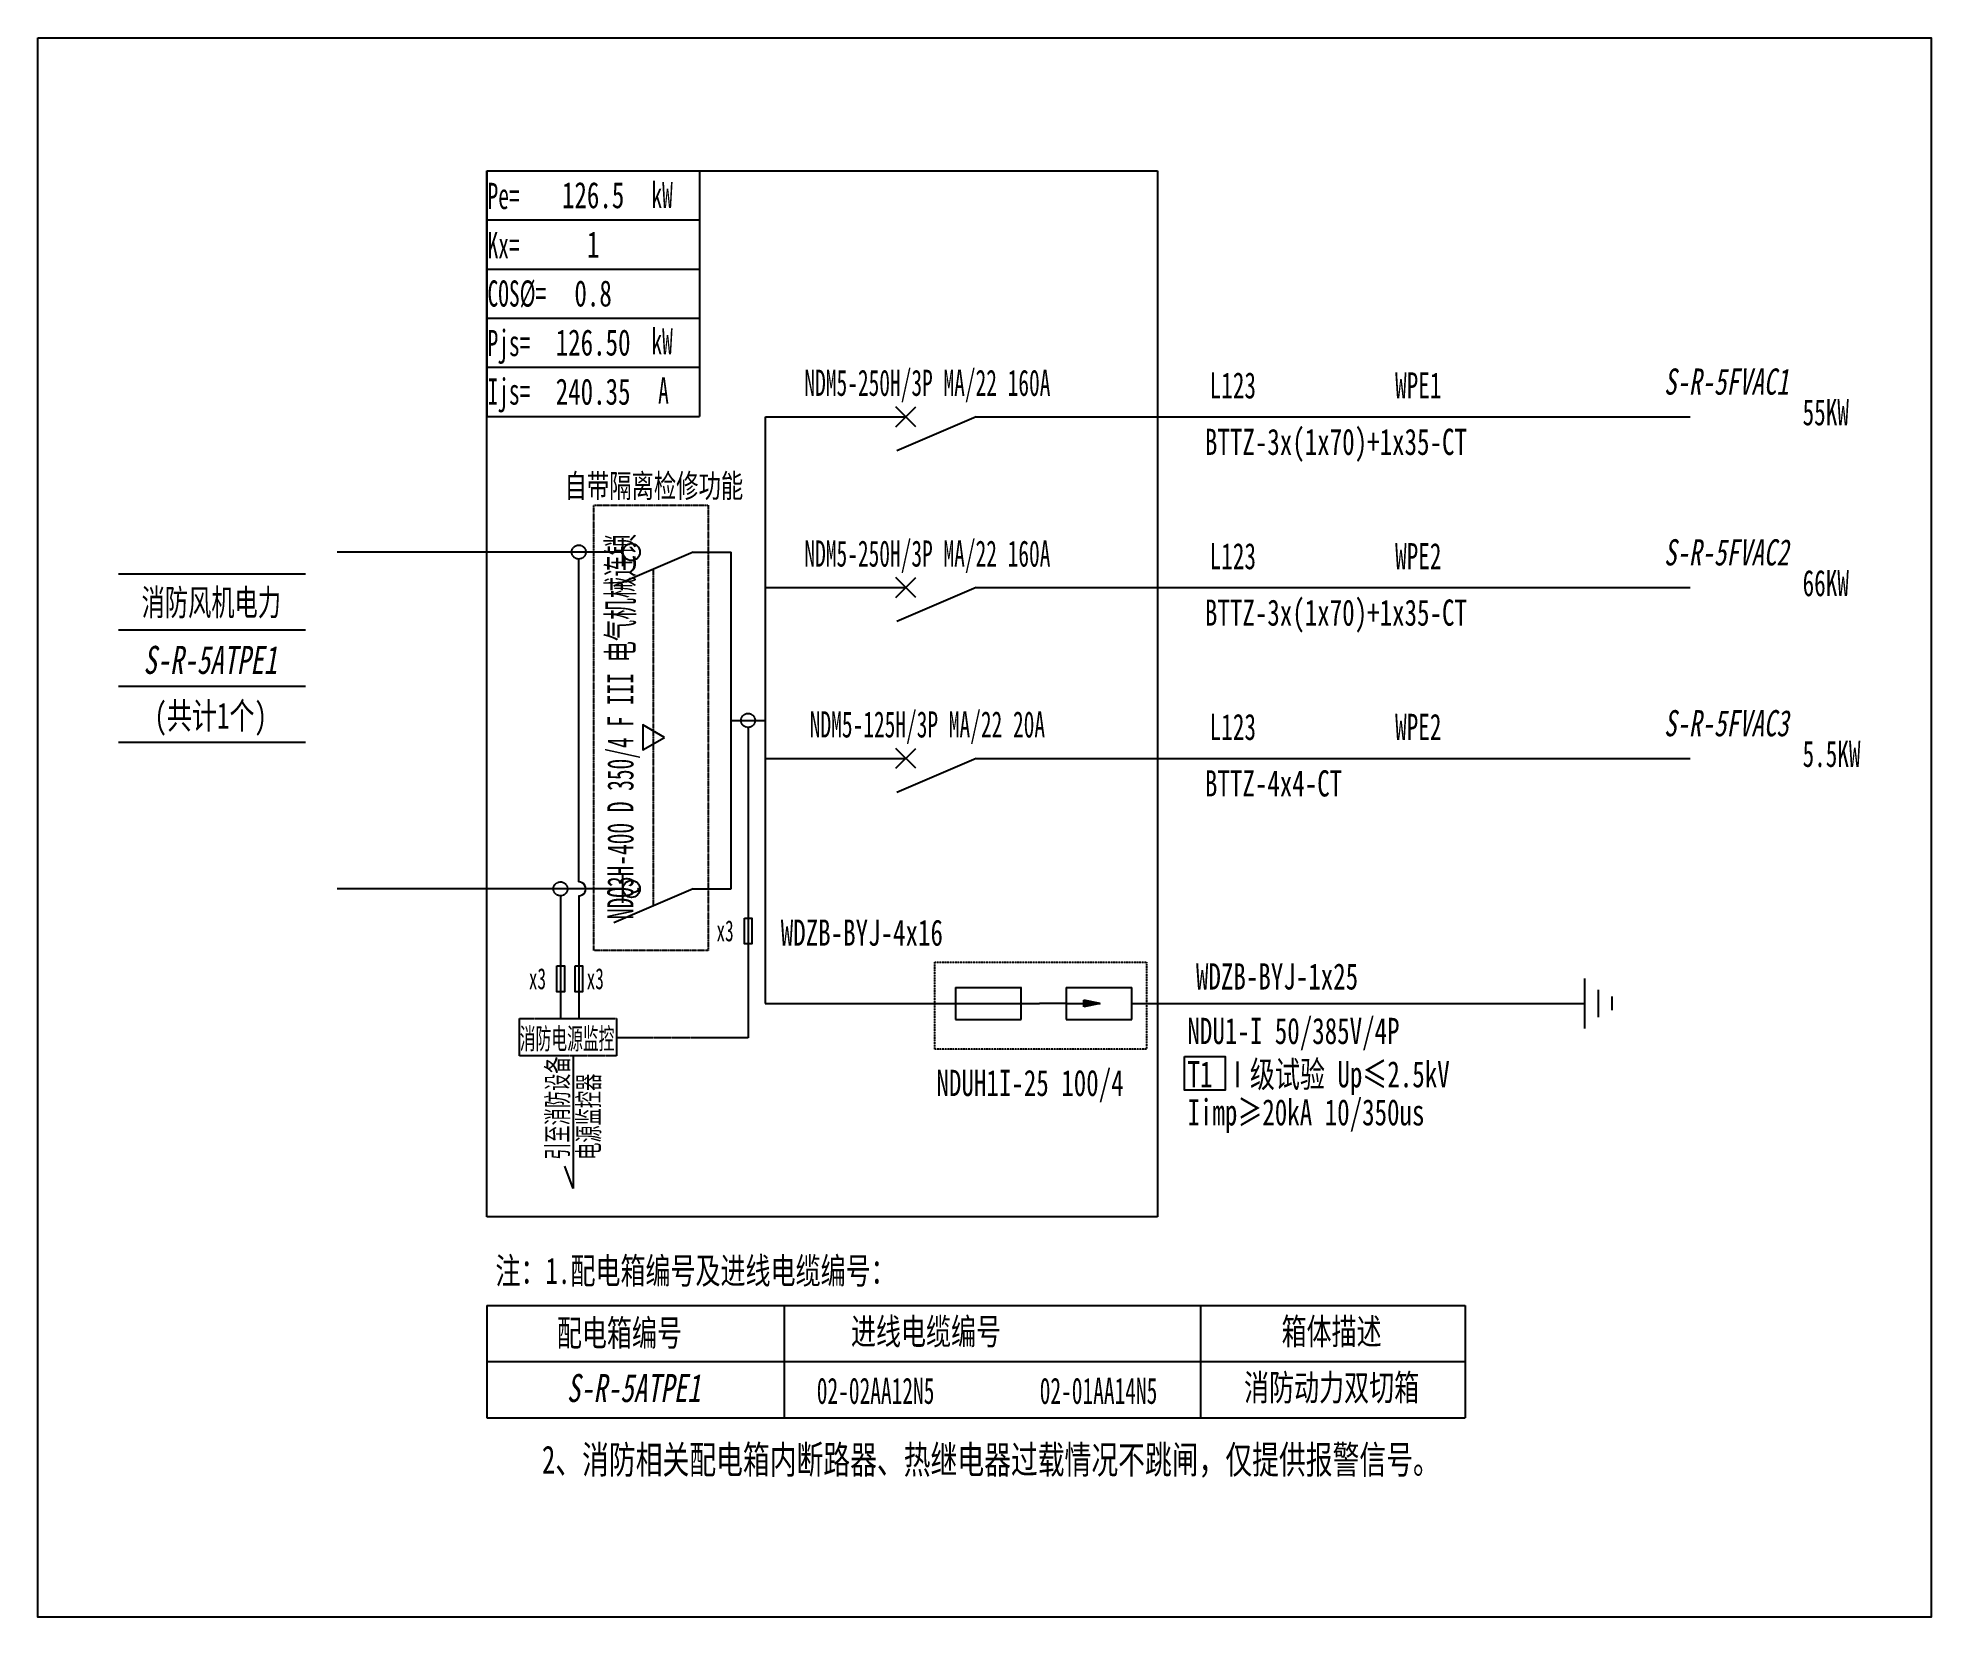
# Model space of a CAD drawing. Extents: x 334302 to 336705, y 326263 to 328268.
import ezdxf
from ezdxf.enums import TextEntityAlignment as Align

# ---------------------------------------------------------------- set-up
doc = ezdxf.new("R2010")
doc.units = 0
doc.header["$MEASUREMENT"] = 0
for name, pattern in [('_点划线L', [1.9, 1.5, -0.17, 0.06, -0.17]), ('DASH', [0.35, 0.25, -0.1]), ('DASHDOTX2', [2, 1, -0.5, 0, -0.5]), ('DASHED', [0.75, 0.5, -0.25]), ('DASHED2', [0.375, 0.25, -0.125])]:
    doc.linetypes.add(name, pattern=pattern)
for name, color, linetype in [('D_E_Eqpm(强电设备)', 100, 'Continuous'), ('D_E_Eqpm（强电设备）', 100, 'Continuous'), ('D_E_Text(强电文字)', 51, 'Continuous'), ('D_E_Text（强电文字）', 51, 'Continuous'), ('D_E_Tray（强电普通桥架）', 51, 'Continuous'), ('D_E_WireEm（强电应急照明线缆）', 10, 'DASHED'), ('D_E_Wire（强电线缆）', 10, 'Continuous'), ('D_T_TableDim（表格尺寸）', 255, 'Continuous'), ('系统图', 220, 'Continuous')]:
    doc.layers.add(name, color=color, linetype=linetype)
doc.styles.add('$1$电气', font='', dxfattribs={"width": 0.7})
doc.styles.add('$1$电气箱', font='simhei.ttf', dxfattribs={"width": 0.8, "oblique": 10})
doc.styles.add('电气', font='', dxfattribs={"width": 0.7})
doc.styles.add('电气箱', font='simhei.ttf', dxfattribs={"width": 0.8, "oblique": 10})
doc.styles.get('$1$电气').set_extended_font_data('SimSun')
doc.styles.get('电气').set_extended_font_data('SimSun')

msp = doc.modelspace()

# ---------------------------------------------------------------- linework, layer by layer
at = {"linetype": 'DASHED'}
for p, q in [((334871.3, 326771.3, 0), (334871.3, 328099.2, 0)), ((334871.3, 328099.2, 0), (335723, 328099.2, 0)), ((335723, 328099.2, 0), (335723, 326771.3, 0)), ((335723, 326771.3, 0), (334871.3, 326771.3, 0))]:
    msp.add_line(p, q, dxfattribs=at)
at = {"linetype": 'DASHED2', "elevation": 0}
msp.add_lwpolyline([(335440.3, 327094.5), (335708.7, 327094.5), (335708.7, 326983.9), (335440.3, 326983.9)], close=True, dxfattribs=at)
at = {"layer": 'D_E_Eqpm(强电设备)'}
for p, q in [((335466.6, 327062.3, 0), (335550.1, 327062.3, 0)), ((335466.6, 327062.3, 0), (335466.6, 327021.9, 0)), ((335549.8, 327021.9, 0), (335549.8, 327062.3, 0)), ((335606.8, 327062.3, 0), (335690.4, 327062.3, 0)), ((335606.8, 327062.3, 0), (335606.8, 327021.9, 0)), ((335650.2, 327042.1, 0), (335629.2, 327046.4, 0)), ((335629.2, 327037.8, 0), (335629.2, 327046.4, 0)), ((335690.1, 327021.9, 0), (335690.1, 327062.3, 0)), ((335466.6, 327021.9, 0), (335549.8, 327021.9, 0)), ((335606.8, 327042.1, 0), (335573.1, 327042.1, 0)), ((335606.8, 327042.1, 0), (335650.2, 327042.1, 0)), ((335606.8, 327021.9, 0), (335690.1, 327021.9, 0)), ((335650.2, 327042.1, 0), (335629.2, 327037.8, 0))]:
    msp.add_line(p, q, dxfattribs=at)
msp.add_solid([(335629.2, 327037.8, 0), (335650.2, 327042.1, 0), (335629.2, 327046.4, 0)], dxfattribs=at)
at = {"layer": 'D_E_Eqpm（强电设备）'}
for p, q in [((335390.8, 327774.3, 0), (335416, 327799.5, 0)), ((335416, 327774.3, 0), (335390.8, 327799.5, 0)), ((335492.5, 327786.9, 0), (335391.9, 327743.8, 0)), ((335044.3, 327597.4, 0), (335044.3, 327633, 0)), ((335133.4, 327615.2, 0), (335032.8, 327572.1, 0)), ((335390.8, 327557.5, 0), (335416, 327582.7, 0)), ((335416, 327557.5, 0), (335390.8, 327582.7, 0)), ((335492.5, 327570.1, 0), (335391.9, 327527, 0)), ((335390.8, 327340.7, 0), (335416, 327365.9, 0)), ((335416, 327340.7, 0), (335390.8, 327365.9, 0)), ((335492.5, 327353.3, 0), (335391.9, 327310.1, 0)), ((335044.3, 327169.7, 0), (335044.3, 327205.4, 0)), ((335133.4, 327187.6, 0), (335032.8, 327144.4, 0))]:
    msp.add_line(p, q, dxfattribs=at)
at = {"layer": 'D_E_Eqpm（强电设备）', "linetype": 'DASH'}
msp.add_line((335083.1, 327166, 0), (335083.1, 327593.6, 0), dxfattribs=at)
at = {"layer": 'D_E_Eqpm（强电设备）', "elevation": 0}
msp.add_lwpolyline([(335096.8, 327379.8), (335069.3, 327395.7), (335069.3, 327364)], close=True, dxfattribs=at)
at = {"layer": 'D_E_Eqpm（强电设备）'}
for centre in [(335055.1, 327615.2, 0), (335055.1, 327187.6, 0)]:
    msp.add_circle(centre, 10.8, dxfattribs=at)
at = {"layer": 'D_E_Text（强电文字）'}
for p, q in [((334871.3, 328099.2, 0), (335141.6, 328099.2, 0)), ((334871.3, 328099.2, 0), (334871.3, 327787.4, 0)), ((335141.6, 328099.2, 0), (335141.6, 327787.4, 0)), ((334871.3, 328036.9, 0), (335141.6, 328036.9, 0)), ((334871.3, 327974.5, 0), (335141.6, 327974.5, 0)), ((334871.3, 327912.2, 0), (335141.6, 327912.2, 0)), ((334871.3, 327849.8, 0), (335141.6, 327849.8, 0)), ((334871.3, 327787.4, 0), (335141.6, 327787.4, 0))]:
    msp.add_line(p, q, dxfattribs=at)
at = {"layer": 'D_E_Text（强电文字）', "elevation": 0}
msp.add_lwpolyline([(335757.2, 326974.6), (335808.9, 326974.6), (335808.9, 326932.1), (335757.2, 326932.1)], close=True, dxfattribs=at)
at = {"layer": 'D_E_WireEm（强电应急照明线缆）'}
msp.add_line((335044.3, 327187.6, 0), (334681.6, 327187.6, 0), dxfattribs=at)
at = {"layer": 'D_E_Wire（强电线缆）'}
for p, q in [((335225.2, 327042.1, 0), (335225.2, 327786.9, 0)), ((335225.2, 327786.9, 0), (335403.4, 327786.9, 0)), ((335492.5, 327786.9, 0), (336399.2, 327786.9, 0)), ((335044.3, 327615.2, 0), (334681.6, 327615.2, 0)), ((334988.2, 327196.5, 0), (334988.2, 327606.3, 0)), ((335133.4, 327615.2, 0), (335181.5, 327615.2, 0)), ((335181.5, 327187.6, 0), (335181.5, 327615.2, 0)), ((335225.2, 327570.1, 0), (335403.4, 327570.1, 0)), ((335492.5, 327570.1, 0), (336399.2, 327570.1, 0)), ((335181.5, 327401.4, 0), (335224.6, 327401.4, 0)), ((335203.1, 327392.5, 0), (335203.1, 326998.4, 0)), ((335225.2, 327353.3, 0), (335403.4, 327353.3, 0)), ((335492.5, 327353.3, 0), (336399.2, 327353.3, 0)), ((334964.9, 327178.6, 0), (334964.9, 327023.1, 0)), ((334988.1, 327178.6, 0), (334988.1, 327023.1, 0)), ((335133.4, 327187.6, 0), (335181.5, 327187.6, 0)), ((336265.3, 327010.4, 0), (336265.3, 327073.9, 0)), ((336282.6, 327024.8, 0), (336282.6, 327059.4, 0)), ((336299.9, 327033.4, 0), (336299.9, 327050.8, 0)), ((335224.6, 327042.1, 0), (335573.1, 327042.1, 0)), ((335690.1, 327042.1, 0), (336265.3, 327042.1, 0)), ((334980.9, 326975.6, 0), (334980.9, 326807, 0)), ((334980.9, 326807, 0), (334970.3, 326835.4, 0))]:
    msp.add_line(p, q, dxfattribs=at)
at = {"layer": 'D_E_Wire（强电线缆）', "linetype": '_点划线L'}
msp.add_line((335203.1, 326998.4, 0), (335035.9, 326998.4, 0), dxfattribs=at)
at = {"layer": 'D_E_Wire（强电线缆）', "linetype": 'DASH', "elevation": 0}
msp.add_lwpolyline([(335007.4, 327674.6), (335152.4, 327674.6), (335152.4, 327109.2), (335007.4, 327109.2)], close=True, dxfattribs=at)
at = {"layer": 'D_E_Wire（强电线缆）', "elevation": 0}
for points in [[(335198.7, 327150.5), (335208, 327150.5), (335208, 327117.7), (335198.7, 327117.7)], [(334960.5, 327089.7), (334969.9, 327089.7), (334969.9, 327056.9), (334960.5, 327056.9)], [(334983.7, 327089.7), (334993.1, 327089.7), (334993.1, 327056.9), (334983.7, 327056.9)]]:
    msp.add_lwpolyline(points, close=True, dxfattribs=at)
at = {"layer": 'D_E_Wire（强电线缆）', "linetype": '_点划线L', "elevation": 0}
msp.add_lwpolyline([(334912.8, 327023.1), (335035.9, 327023.1), (335035.9, 326975.6), (334912.8, 326975.6)], close=True, dxfattribs=at)
at = {"layer": 'D_E_Wire（强电线缆）', "linetype": '_点划线L'}
for centre in [(334988.2, 327615.2, 0), (335203.1, 327401.4, 0), (334964.9, 327187.6, 0)]:
    msp.add_circle(centre, 8.91, dxfattribs=at)
at = {"layer": 'D_E_Wire（强电线缆）'}
msp.add_arc((334988.2, 327187.6, 0), 8.91, 269.5766, 90, dxfattribs=at)
at = {"layer": 'D_T_TableDim（表格尺寸）', "color": 255}
for p, q in [((334403.8, 327587.7, 0), (334641.4, 327587.7, 0)), ((334403.8, 327516.4, 0), (334641.4, 327516.4, 0)), ((334403.8, 327445.1, 0), (334641.4, 327445.1, 0)), ((334403.8, 327373.8, 0), (334641.4, 327373.8, 0))]:
    msp.add_line(p, q, dxfattribs=at)
at = {"layer": 'D_T_TableDim（表格尺寸）', "ltscale": 3.5}
for p, q in [((334871.3, 326658.8, 0), (336113.3, 326658.8, 0)), ((334871.3, 326658.8, 0), (334871.3, 326516.2, 0)), ((335248.8, 326658.8, 0), (335248.8, 326516.2, 0)), ((335777.4, 326658.8, 0), (335777.4, 326516.2, 0)), ((336113.3, 326658.8, 0), (336113.3, 326516.2, 0)), ((334871.3, 326587.5, 0), (336113.3, 326587.5, 0)), ((334871.3, 326587.5, 0), (336113.3, 326587.5, 0)), ((335248.8, 326587.5, 0), (335248.8, 326516.2, 0)), ((335777.4, 326587.5, 0), (335777.4, 326516.2, 0)), ((334871.3, 326516.2, 0), (336113.3, 326516.2, 0))]:
    msp.add_line(p, q, dxfattribs=at)
at = {"layer": '系统图', "ltscale": 9973.992009}
msp.add_lwpolyline([(334301.5, 328268), (336705, 328268), (336705, 326263), (334301.5, 326263)], close=True, dxfattribs=at)

# ---------------------------------------------------------------- texts
at = {"layer": 'D_E_Text(强电文字)', "style": '电气', "width": 0.7}
for s, p in [('WDZB-BYJ-4x16', (335244.6, 327115.4, 0)), ('WDZB-BYJ-1x25', (335771.7, 327059.8, 0)), ('T1 Ⅰ级试验 Up≤2.5kV ', (335760.9, 326935.6, 0)), ('Iimp≥20kA 10/350us', (335760.9, 326887.3, 0))]:
    msp.add_text(s, height=33.261, dxfattribs=at).set_placement(p)
at = {"layer": 'D_E_Text(强电文字)', "color": 51, "true_color": 0xffff7f, "style": '电气', "width": 0.7}
msp.add_text('NDU1-I 50/385V/4P', height=33.261, dxfattribs=at).set_placement((335760.9, 326990.6, 0))
at = {"layer": 'D_E_Text（强电文字）', "linetype": 'Continuous', "style": '电气', "width": 0.6}
for s, height, p in [('Pe=', 33.26, (334872.4, 328050.7, 0)), ('kW', 33.26, (335080.4, 328051.9, 0)), ('Kx=', 33.26, (334872.4, 327988.2, 0)), ('COS%%C=', 33.26, (334872.4, 327926.8, 0)), ('Pjs=', 33.26, (334872.4, 327864, 0)), ('kW', 33.26, (335080.4, 327866.1, 0)), ('Ijs=', 33.26, (334872.4, 327802.4, 0)), ('A', 33.3, (335088.9, 327803.7, 0))]:
    msp.add_text(s, height=height, dxfattribs=at).set_placement(p)
at = {"layer": 'D_E_Text（强电文字）', "color": 51, "true_color": 0xffff7f, "style": '$1$电气', "width": 0.6}
for s, p in [('NDM5-250H/3P MA/22 160A', (335430.8, 327827.4, 0)), ('NDM5-250H/3P MA/22 160A', (335430.8, 327610.6, 0)), ('NDM5-125H/3P MA/22 20A', (335430.8, 327393.7, 0))]:
    msp.add_text(s, height=33.261, dxfattribs=at).set_placement(p, align=Align.MIDDLE)
at = {"layer": 'D_E_Text（强电文字）'}
for s, height, style, width, p in [('L123', 33.26, '$1$电气', 0.65, (335789.1, 327810.2, 0)), ('WPE1', 33.26, '$1$电气', 0.65, (336024.5, 327810.2, 0)), ('55KW', 33.26, '$1$电气', 0.65, (336541.8, 327776.1, 0)), ('BTTZ-3x(1x70)+1x35-CT', 33.261, '$1$电气', 0.7, (335783.1, 327738.5, 0)), ('自带隔离检修功能', 29.7, '电气', 0.7, (334970.1, 327684.4, 0)), ('L123', 33.26, '$1$电气', 0.65, (335789.1, 327593.4, 0)), ('WPE2', 33.26, '$1$电气', 0.65, (336024.5, 327593.4, 0)), ('66KW', 33.26, '$1$电气', 0.65, (336541.8, 327559.2, 0)), ('BTTZ-3x(1x70)+1x35-CT', 33.261, '$1$电气', 0.7, (335783.1, 327521.7, 0)), ('L123', 33.26, '$1$电气', 0.65, (335789.1, 327376.6, 0)), ('WPE2', 33.26, '$1$电气', 0.65, (336024.5, 327376.6, 0)), ('5.5KW', 33.26, '$1$电气', 0.65, (336541.8, 327342.4, 0)), ('BTTZ-4x4-CT', 33.261, '$1$电气', 0.7, (335783.1, 327304.9, 0)), ('x3', 26.73, '电气', 0.6, (335163, 327121, 0)), ('x3', 26.73, '电气', 0.6, (334924.8, 327060.2, 0)), ('x3', 26.73, '电气', 0.6, (334998.2, 327060.2, 0)), ('消防电源监控', 26.73, '电气', 0.55, (334913.2, 326984.1, 0)), ('注：1.配电箱编号及进线电缆编号：', 33.261, '电气', 0.7, (334882.4, 326686.1, 0)), ('2、消防相关配电箱内断路器、热继电器过载情况不跳闸，仅提供报警信号。', 35.637, '电气', 0.7, (334941.4, 326445.1, 0))]:
    msp.add_text(s, height=height, dxfattribs=dict(at, style=style, width=width)).set_placement(p)
at = {"layer": 'D_E_Text（强电文字）', "style": '电气', "width": 0.6}
msp.add_text('NDQ3H-400 D 350/4 F III 电气机械连锁', height=33.261, rotation=90, dxfattribs=at).set_placement((335042.6, 327393.7, 0), align=Align.MIDDLE)
at = {"layer": 'D_E_Text（强电文字）'}
for s, height, style, width, p in [('消防风机电力', 33.26, '$1$电气', 0.65, (334521.7, 327551.8, 0)), ('配电箱编号', 33.26, '电气', 0.7, (335039.8, 326624.6, 0)), ('进线电缆编号', 33.26, '电气', 0.7, (335429, 326626.4, 0)), ('箱体描述', 33.26, '电气', 0.7, (335943.9, 326626.4, 0)), ('02-02AA12N5', 33.261, '电气', 0.6, (335365, 326550.1, 0)), ('02-01AA14N5', 33.261, '电气', 0.6, (335648, 326550.1, 0)), ('消防动力双切箱', 33.26, '电气', 0.7, (335943.9, 326555.1, 0))]:
    msp.add_text(s, height=height, dxfattribs=dict(at, style=style, width=width)).set_placement(p, align=Align.MIDDLE)
at = {"layer": 'D_E_Text（强电文字）', "color": 7, "style": '$1$电气箱', "oblique": 10, "width": 0.7}
msp.add_text('S-R-5ATPE1', height=35.64, dxfattribs=at).set_placement((334520.3, 327478.3, 0), align=Align.MIDDLE)
at = {"layer": 'D_E_Text（强电文字）', "style": '$1$电气', "width": 0.7}
msp.add_text('(共计1个)', height=33.26, dxfattribs=at).set_placement((334520.9, 327390.8, 0), align=Align.CENTER)
at = {"layer": 'D_E_Text（强电文字）', "style": '电气', "width": 0.6}
for s, p in [('引至消防设备', (334974.5, 326843.6, 0)), ('电源监控器', (335014, 326843.6, 0))]:
    msp.add_text(s, height=26.73, rotation=90, dxfattribs=at).set_placement(p)
at = {"layer": 'D_E_Text（强电文字）', "color": 51, "true_color": 0xffff7f, "style": '电气', "width": 0.7}
msp.add_text('NDUH1I-25 100/4', height=33.261, dxfattribs=at).set_placement((335442.3, 326924.6, 0))
at = {"layer": 'D_E_Text（强电文字）', "style": '电气箱', "oblique": 10, "width": 0.7}
msp.add_text('S-R-5ATPE1', height=35.64, dxfattribs=at).set_placement((335057.9, 326553.9, 0), align=Align.MIDDLE)
at = {"layer": 'D_E_Text（强电文字）', "width": 270.224, "attachment_point": 5, "style": '电气'}
for s, insert, char_height in [('126.5', (335006.4, 328068.1, 0), 33.26), ('1', (335006.4, 328005.7, 0), 33.3), ('0.8', (335006.4, 327943.3, 0), 33.26), ('{\\C200;126.50}', (335006.4, 327881, 0), 33.261), ('{\\C200;240.35}', (335006.4, 327818.6, 0), 33.261)]:
    msp.add_mtext(s, dxfattribs=dict(at, insert=insert, char_height=char_height))
at = {"layer": 'D_E_Tray（强电普通桥架）', "linetype": 'DASHDOTX2', "style": '电气箱', "oblique": 10, "width": 0.7}
for s, p in [('S-R-5FVAC1', (336365.9, 327815, 0)), ('S-R-5FVAC2', (336365.9, 327598.2, 0)), ('S-R-5FVAC3', (336365.9, 327381.3, 0))]:
    msp.add_text(s, height=33.26, dxfattribs=at).set_placement(p)

doc.saveas('drawing.dxf')
